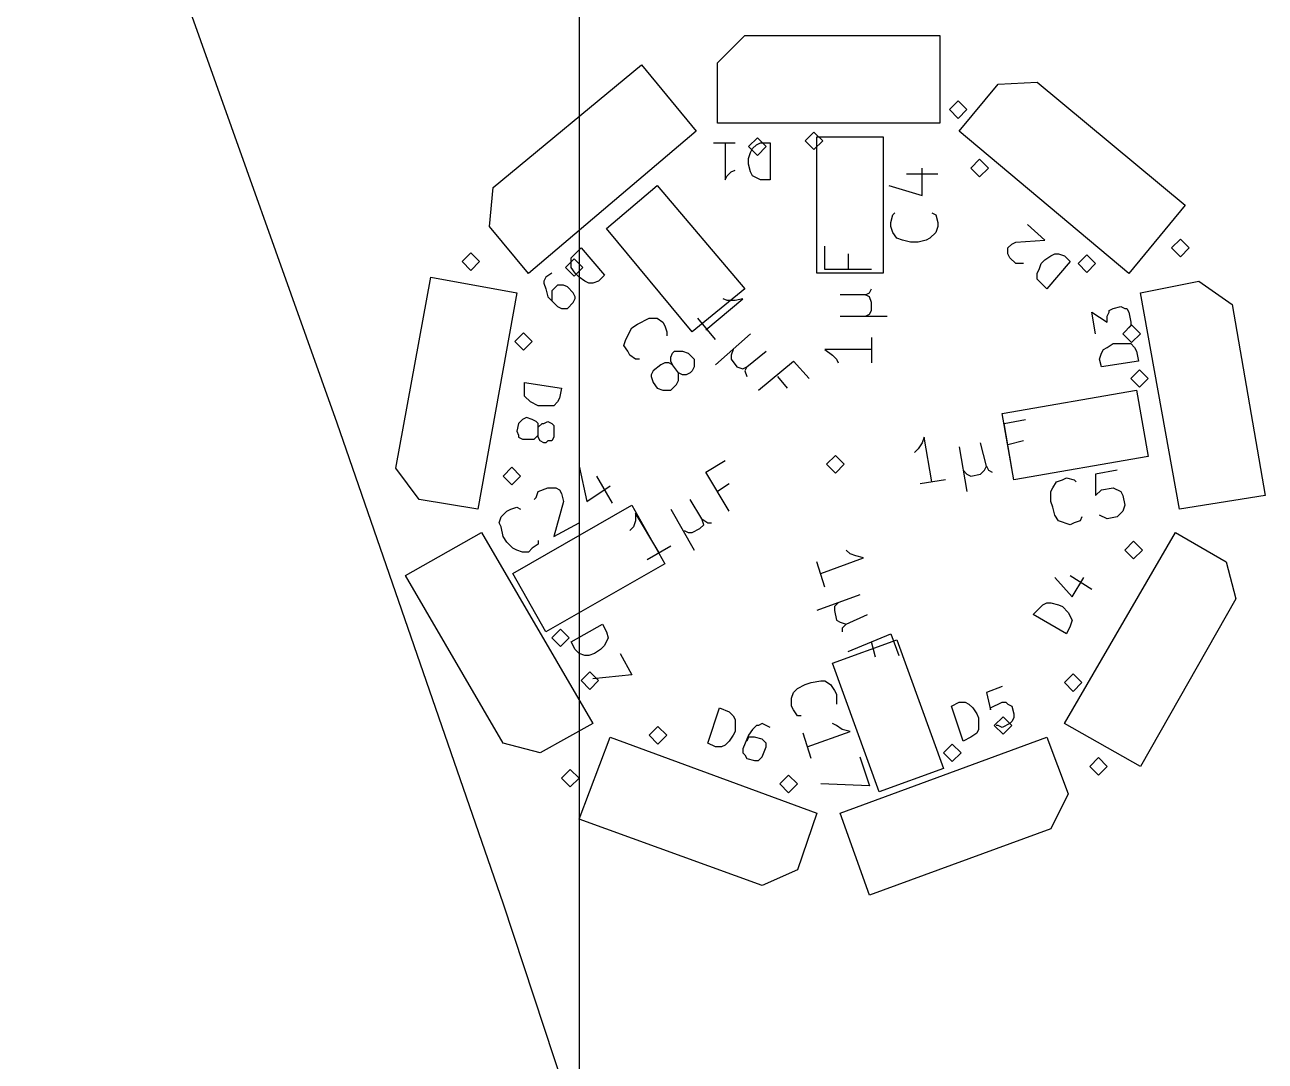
# Model space of a CAD drawing. Extents: x 11 to 154, y 0 to 137.
# Drawn here: x 17.86 to 44.8, y 65.8 to 88.31 of the extents above; entities that cross this region are included whole.
import ezdxf

# ---------------------------------------------------------------- set-up
doc = ezdxf.new("R2010")
doc.units = 0

msp = doc.modelspace()

# ---------------------------------------------------------------- linework, layer by layer
at = {"layer": '1'}
for p, q in [((29.898652, 101.70627), (29.898652, 44.725675)), ((37.941968, 86.466292), (38.132467, 86.65679)), ((38.132467, 86.65679), (38.322967, 86.466292)), ((38.132467, 86.275792), (37.941968, 86.466292)), ((38.322967, 86.466292), (38.132467, 86.275792)), ((38.322967, 86.466292), (38.322967, 86.466292)), ((34.809313, 85.788959), (34.999813, 85.979457)), ((34.999813, 85.979457), (35.190312, 85.788959)), ((33.581645, 85.661957), (33.772145, 85.852455)), ((33.772145, 85.852455), (33.962645, 85.661957)), ((34.999813, 85.598456), (34.809313, 85.788959)), ((35.190312, 85.788959), (34.999813, 85.598456)), ((35.063302, 85.873621), (36.502634, 85.873621)), ((35.063302, 82.910294), (35.063302, 85.873621)), ((35.190312, 85.788959), (35.190312, 85.788959)), ((36.502634, 85.873621), (36.502634, 82.910294)), ((33.772145, 85.471459), (33.581645, 85.661957)), ((33.962645, 85.661957), (33.772145, 85.471459)), ((33.962645, 85.661957), (33.962645, 85.661957)), ((38.407636, 85.196288), (38.598136, 85.386792)), ((38.598136, 85.00579), (38.407636, 85.196288)), ((38.598136, 85.386792), (38.788636, 85.196288)), ((38.788636, 85.196288), (38.598136, 85.00579)), ((38.788636, 85.196288), (38.788636, 85.196288)), ((30.491316, 83.883959), (31.591976, 84.815289)), ((31.591976, 84.815289), (33.496976, 82.571627)), ((32.353975, 81.640293), (30.491316, 83.883959)), ((42.767959, 83.460624), (42.958459, 83.651127)), ((42.958459, 83.651127), (43.148959, 83.460624)), ((27.358648, 83.164293), (27.549147, 83.354791)), ((27.549147, 83.354791), (27.739647, 83.164293)), ((40.735962, 83.121957), (40.926463, 83.312461)), ((40.926463, 83.312461), (41.116964, 83.121957)), ((42.958459, 83.270126), (42.767959, 83.460624)), ((43.148959, 83.460624), (42.958459, 83.270126)), ((43.148959, 83.460624), (43.148959, 83.460624)), ((27.549147, 82.973794), (27.358648, 83.164293)), ((27.739647, 83.164293), (27.549147, 82.973794)), ((27.739647, 83.164293), (27.739647, 83.164293)), ((29.602322, 83.037296), (29.792814, 83.227796)), ((29.792814, 82.846792), (29.602322, 83.037296)), ((29.792814, 83.227796), (29.983306, 83.037296)), ((29.983306, 83.037296), (29.792814, 82.846792)), ((29.983306, 83.037296), (29.983306, 83.037296)), ((40.926463, 82.93146), (40.735962, 83.121957)), ((41.116964, 83.121957), (40.926463, 82.93146)), ((41.116964, 83.121957), (41.116964, 83.121957)), ((36.502634, 82.910294), (35.063302, 82.910294)), ((33.496976, 82.571627), (32.353975, 81.640293)), ((41.709627, 81.597965), (41.900127, 81.788462)), ((41.900127, 81.788462), (42.090627, 81.597965)), ((28.501649, 81.428629), (28.692149, 81.619127)), ((28.692149, 81.238131), (28.501649, 81.428629)), ((28.692149, 81.619127), (28.882648, 81.428629)), ((28.882648, 81.428629), (28.692149, 81.238131)), ((28.882648, 81.428629), (28.882648, 81.428629)), ((41.900127, 81.407461), (41.709627, 81.597965)), ((42.090627, 81.597965), (41.900127, 81.407461)), ((42.090627, 81.597965), (42.090627, 81.597965)), ((41.878963, 80.624294), (42.069464, 80.814798)), ((42.069464, 80.433796), (41.878963, 80.624294)), ((42.069464, 80.814798), (42.259965, 80.624294)), ((42.259965, 80.624294), (42.069464, 80.433796)), ((42.259965, 80.624294), (42.259965, 80.624294)), ((39.084969, 79.8623), (42.005957, 80.370297)), ((42.005957, 80.370297), (42.259965, 78.930965)), ((39.338974, 78.422969), (39.084969, 79.8623)), ((35.274966, 78.761635), (35.465466, 78.952133)), ((35.465466, 78.952133), (35.655965, 78.761635)), ((28.247641, 78.50763), (28.438142, 78.698134)), ((28.438142, 78.698134), (28.628643, 78.50763)), ((35.465466, 78.571131), (35.274966, 78.761635)), ((35.655965, 78.761635), (35.465466, 78.571131)), ((35.655965, 78.761635), (35.655965, 78.761635)), ((42.259965, 78.930965), (39.338974, 78.422969)), ((28.438142, 78.317132), (28.247641, 78.50763)), ((28.628643, 78.50763), (28.438142, 78.317132)), ((28.628643, 78.50763), (28.628643, 78.50763)), ((28.459321, 76.390966), (31.041638, 77.872633)), ((31.041638, 77.872633), (31.761311, 76.602638)), ((41.751968, 76.898968), (41.942468, 77.089466)), ((41.942468, 77.089466), (42.132968, 76.898968)), ((41.942468, 76.70847), (41.751968, 76.898968)), ((42.132968, 76.898968), (41.942468, 76.70847)), ((42.132968, 76.898968), (42.132968, 76.898968)), ((31.761311, 76.602638), (29.178979, 75.12097)), ((29.178979, 75.12097), (28.459321, 76.390966)), ((29.305973, 74.993968), (29.496474, 75.184471)), ((29.496474, 75.184471), (29.686975, 74.993968)), ((29.496474, 74.80347), (29.305973, 74.993968)), ((29.686975, 74.993968), (29.496474, 74.80347)), ((29.686975, 74.993968), (29.686975, 74.993968)), ((35.401976, 74.443638), (36.798967, 74.951634)), ((36.798967, 74.951634), (37.814973, 72.157638)), ((36.417967, 71.649644), (35.401976, 74.443638)), ((29.94098, 74.062638), (30.13148, 74.253136)), ((30.13148, 74.253136), (30.32198, 74.062638)), ((40.439631, 74.020305), (40.630131, 74.210803)), ((40.630131, 74.210803), (40.820631, 74.020305)), ((30.13148, 73.87214), (29.94098, 74.062638)), ((30.32198, 74.062638), (30.13148, 73.87214)), ((30.32198, 74.062638), (30.32198, 74.062638)), ((40.630131, 73.829807), (40.439631, 74.020305)), ((40.820631, 74.020305), (40.630131, 73.829807)), ((40.820631, 74.020305), (40.820631, 74.020305)), ((38.915631, 73.088975), (39.10613, 73.279473)), ((39.10613, 73.279473), (39.29663, 73.088975)), ((31.422637, 72.877304), (31.613138, 73.067807)), ((31.613138, 73.067807), (31.803639, 72.877304)), ((39.10613, 72.898472), (38.915631, 73.088975)), ((39.29663, 73.088975), (39.10613, 72.898472)), ((39.29663, 73.088975), (39.29663, 73.088975)), ((31.613138, 72.686806), (31.422637, 72.877304)), ((31.803639, 72.877304), (31.613138, 72.686806)), ((31.803639, 72.877304), (31.803639, 72.877304)), ((37.814973, 72.496304), (38.005473, 72.686808)), ((38.005473, 72.305806), (37.814973, 72.496304)), ((38.005473, 72.686808), (38.195973, 72.496304)), ((38.195973, 72.496304), (38.005473, 72.305806)), ((38.195973, 72.496304), (38.195973, 72.496304)), ((40.989969, 72.199971), (41.180469, 72.390475)), ((41.180469, 72.009473), (40.989969, 72.199971)), ((41.180469, 72.390475), (41.370969, 72.199971)), ((41.370969, 72.199971), (41.180469, 72.009473)), ((41.370969, 72.199971), (41.370969, 72.199971)), ((29.517653, 71.945974), (29.708153, 72.136472)), ((29.708153, 71.755476), (29.517653, 71.945974)), ((29.708153, 72.136472), (29.898652, 71.945974)), ((29.898652, 71.945974), (29.708153, 71.755476)), ((29.898652, 71.945974), (29.898652, 71.945974)), ((34.258975, 71.818972), (34.449476, 72.009475)), ((34.449476, 72.009475), (34.639977, 71.818972)), ((37.814973, 72.157638), (36.417967, 71.649644)), ((34.449476, 71.628474), (34.258975, 71.818972)), ((34.639977, 71.818972), (34.449476, 71.628474)), ((34.639977, 71.818972), (34.639977, 71.818972))]:
    msp.add_line(p, q, dxfattribs=at)
at = {"layer": 'Layer 1'}
for p, q in [((17.861425, 98.678372), (24.635178, 79.663885)), ((24.635178, 79.663885), (28.251636, 69.215303)), ((28.251636, 69.215303), (31.238885, 60.17741))]:
    msp.add_line(p, q, dxfattribs=at)
at = {"layer": 'top silk'}
for p, q in [((32.904805, 87.481764), (33.497468, 88.074427)), ((33.497468, 88.074427), (37.730796, 88.074427)), ((37.730796, 88.074427), (37.730796, 86.169434)), ((28.03647, 84.772436), (31.253809, 87.43943)), ((31.253809, 87.43943), (32.439136, 86.000099)), ((32.904805, 86.169434), (32.904805, 87.481764)), ((38.154124, 86.000099), (39.000792, 87.016095)), ((39.000792, 87.016095), (39.84746, 87.058431)), ((39.84746, 87.058431), (43.064781, 84.391437)), ((32.439136, 86.000099), (28.798471, 82.909769)), ((37.730796, 86.169434), (32.904805, 86.169434)), ((41.837129, 82.909769), (38.154124, 86.000099)), ((32.820136, 85.746099), (33.285804, 85.746099)), ((33.07414, 85.746099), (33.07414, 84.941767)), ((33.6666, 85.6192), (33.751267, 85.703867)), ((33.751267, 85.703867), (33.835934, 85.7462)), ((33.835934, 85.7462), (34.0476, 85.7462)), ((34.0476, 85.7462), (34.0476, 84.941868)), ((33.581934, 85.407534), (33.624267, 85.534534)), ((33.581934, 85.280534), (33.581934, 85.407534)), ((33.624267, 85.534534), (33.6666, 85.6192)), ((33.201135, 85.111102), (33.285804, 85.153436)), ((33.624267, 85.111201), (33.581934, 85.280534)), ((37.349796, 84.6031), (37.349796, 85.195764)), ((33.07414, 84.941767), (33.116468, 85.026433)), ((33.116468, 85.026433), (33.201135, 85.111102)), ((33.6666, 85.026534), (33.624267, 85.111201)), ((33.835934, 84.941868), (33.6666, 85.026534)), ((34.0476, 84.941868), (33.835934, 84.941868)), ((37.011138, 85.068769), (37.688471, 85.068769)), ((27.951803, 83.925768), (28.03647, 84.772436)), ((36.630139, 84.814764), (37.349796, 84.6031)), ((43.064781, 84.391437), (41.837129, 82.909769)), ((36.672301, 84.010534), (36.714634, 84.179867)), ((36.714634, 84.179867), (36.756968, 84.2222)), ((37.5613, 84.2222), (37.645967, 84.179867)), ((37.645967, 84.179867), (37.6883, 84.010534)), ((28.798471, 82.909769), (27.951803, 83.925768)), ((36.672301, 83.925867), (36.672301, 84.010534)), ((36.714634, 83.798867), (36.672301, 83.925867)), ((36.799301, 83.671867), (36.714634, 83.798867)), ((37.645967, 83.798867), (37.518967, 83.671867)), ((37.6883, 83.925867), (37.645967, 83.798867)), ((37.6883, 84.010534), (37.6883, 83.925867)), ((40.016666, 83.629499), (39.635667, 83.968166)), ((36.926301, 83.629534), (36.799301, 83.671867)), ((37.095634, 83.587201), (36.926301, 83.629534)), ((37.264967, 83.587201), (37.095634, 83.587201)), ((37.4343, 83.629534), (37.264967, 83.587201)), ((37.518967, 83.671867), (37.4343, 83.629534)), ((39.212334, 83.460166), (39.297, 83.544833)), ((39.297, 83.544833), (39.381667, 83.587166)), ((39.381667, 83.587166), (40.016666, 83.629499)), ((29.729634, 83.248534), (29.9413, 83.4602)), ((29.729634, 83.036867), (29.729634, 83.248534)), ((29.9413, 83.4602), (30.449299, 82.867534)), ((35.233132, 82.994438), (35.233132, 83.502433)), ((35.741127, 83.333105), (35.741127, 82.994438)), ((39.212334, 83.333166), (39.212334, 83.460166)), ((39.254667, 83.2485), (39.212334, 83.333166)), ((39.381667, 83.1215), (39.254667, 83.2485)), ((40.016667, 83.206233), (40.143667, 83.2909)), ((40.143667, 83.2909), (40.228334, 83.333233)), ((40.228334, 83.333233), (40.313, 83.333233)), ((40.313, 83.333233), (40.44, 83.2909)), ((40.44, 83.2909), (40.567, 83.1639)), ((29.8143, 82.909867), (29.729634, 83.036867)), ((36.249136, 82.994438), (35.233132, 82.994438)), ((39.551, 83.1215), (39.381667, 83.1215)), ((39.847334, 82.9099), (39.889668, 82.994567)), ((39.889668, 82.994567), (39.932001, 83.121567)), ((39.932001, 83.121567), (40.016667, 83.206233)), ((40.567, 83.1639), (40.059001, 82.571234)), ((25.919806, 78.676441), (26.681807, 82.825103)), ((26.681807, 82.825103), (28.544482, 82.486436)), ((29.1793, 82.825233), (29.136967, 82.740567)), ((29.136967, 82.740567), (29.136967, 82.698234)), ((29.3063, 82.9099), (29.1793, 82.825233)), ((29.898967, 82.825201), (29.8143, 82.909867)), ((30.025967, 82.740534), (29.898967, 82.825201)), ((30.110633, 82.698201), (30.025967, 82.740534)), ((30.3223, 82.740534), (30.1953, 82.698201)), ((30.449299, 82.867534), (30.3223, 82.740534)), ((39.847334, 82.7829), (39.847334, 82.9099)), ((40.059001, 82.571234), (39.847334, 82.7829)), ((42.091119, 82.486436), (43.36113, 82.740434)), ((43.36113, 82.740434), (44.080788, 82.232439)), ((28.544482, 82.486436), (27.697814, 77.78744)), ((29.136967, 82.698234), (29.1793, 82.571234)), ((29.1793, 82.571234), (29.221633, 82.401901)), ((29.4333, 82.6559), (29.3063, 82.5289)), ((29.3063, 82.5289), (29.3063, 82.317234)), ((29.5603, 82.6559), (29.4333, 82.6559)), ((29.644966, 82.613567), (29.5603, 82.6559)), ((29.771966, 82.486567), (29.644966, 82.613567)), ((29.814299, 82.401901), (29.771966, 82.486567)), ((30.1953, 82.698201), (30.110633, 82.698201)), ((36.122126, 82.444101), (35.571807, 82.444101)), ((36.122126, 82.444101), (36.206795, 82.486436)), ((36.206795, 82.401767), (36.122126, 82.444101)), ((36.206795, 82.486436), (36.249136, 82.571103)), ((42.937787, 77.78744), (42.091119, 82.486436)), ((29.221633, 82.401901), (29.4333, 82.190234)), ((29.4333, 82.190234), (29.517966, 82.147901)), ((29.644966, 82.147901), (29.771966, 82.274901)), ((29.771966, 82.274901), (29.814299, 82.359567)), ((29.814299, 82.359567), (29.814299, 82.401901)), ((32.6508, 81.682102), (33.455143, 82.359434)), ((33.116468, 82.317106), (33.031799, 82.359434)), ((33.285804, 82.317106), (33.116468, 82.317106)), ((33.455143, 82.359434), (33.285804, 82.317106)), ((36.249136, 82.274773), (36.206795, 82.401767)), ((36.249136, 82.105437), (36.249136, 82.274773)), ((41.4983, 82.147833), (41.667633, 82.190166)), ((41.667633, 82.190166), (41.752299, 82.147833)), ((44.080788, 82.232439), (44.800446, 78.083778)), ((29.517966, 82.147901), (29.644966, 82.147901)), ((31.168967, 81.809199), (31.422966, 81.936199)), ((31.422966, 81.936199), (31.5923, 81.936199)), ((31.5923, 81.936199), (31.719299, 81.851532)), ((32.862464, 81.470438), (32.481461, 81.936106)), ((35.571807, 81.97844), (36.587795, 81.97844)), ((36.122126, 81.97844), (36.206795, 82.020768)), ((36.206795, 82.020768), (36.249136, 82.105437)), ((41.1173, 81.5975), (41.032633, 82.063166)), ((41.032633, 82.063166), (41.3713, 81.8515)), ((41.3713, 81.9785), (41.413633, 82.063166)), ((41.3713, 81.8515), (41.3713, 81.9785)), ((41.413633, 82.105499), (41.4983, 82.147833)), ((41.413633, 82.063166), (41.413633, 82.105499)), ((41.752299, 82.147833), (41.794632, 82.147833)), ((41.794632, 82.147833), (41.836966, 82.063166)), ((41.836966, 82.063166), (41.879299, 81.8515)), ((30.914967, 81.470533), (31.041967, 81.724532)), ((31.041967, 81.724532), (31.168967, 81.809199)), ((31.719299, 81.851532), (31.761633, 81.766866)), ((31.761633, 81.766866), (31.803966, 81.639866)), ((31.803966, 81.639866), (31.803966, 81.555199)), ((41.879299, 81.766833), (41.836966, 81.7245)), ((41.879299, 81.8515), (41.879299, 81.766833)), ((30.872634, 81.343533), (30.914967, 81.470533)), ((33.624463, 81.59744), (32.862464, 80.920108)), ((36.249136, 81.512771), (36.249136, 80.962436)), ((41.371268, 81.301233), (41.498267, 81.3859)), ((41.498267, 81.3859), (41.879267, 81.3859)), ((41.879267, 81.3859), (41.963933, 81.301233)), ((30.9573, 81.216533), (30.872634, 81.343533)), ((30.999634, 81.131867), (30.9573, 81.216533)), ((31.126633, 81.0472), (30.999634, 81.131867)), ((31.888667, 81.089533), (31.931, 81.1742)), ((31.888667, 81.004867), (31.888667, 81.089533)), ((31.931, 81.1742), (31.973333, 81.216533)), ((31.973333, 81.216533), (32.142666, 81.216533)), ((32.142666, 81.216533), (32.269666, 81.1742)), ((32.269666, 81.1742), (32.396666, 81.0472)), ((33.243463, 81.258774), (33.201135, 81.131772)), ((33.201135, 81.131772), (33.201135, 81.047105)), ((33.539793, 80.877774), (33.963137, 81.216441)), ((36.249136, 81.258774), (35.233132, 81.258774)), ((35.233132, 81.258774), (35.402468, 81.131772)), ((35.402468, 81.131772), (35.487137, 81.047105)), ((41.201934, 81.047233), (41.244268, 81.174233)), ((41.244268, 81.174233), (41.286601, 81.2589)), ((41.286601, 81.2589), (41.371268, 81.301233)), ((41.963933, 81.301233), (42.006267, 81.216566)), ((42.006267, 81.216566), (42.0486, 81.0049)), ((31.2113, 81.0472), (31.126633, 81.0472)), ((31.677, 80.9202), (31.507667, 80.7932)), ((31.761667, 80.962533), (31.677, 80.9202)), ((31.846333, 80.962533), (31.761667, 80.962533)), ((31.931, 80.9202), (31.846333, 80.962533)), ((31.931, 80.9202), (31.888667, 81.004867)), ((32.058, 80.750867), (31.931, 80.9202)), ((32.396666, 80.877867), (32.354333, 80.7932)), ((32.396666, 81.0472), (32.396666, 80.877867)), ((33.201135, 81.047105), (33.32813, 80.877774)), ((33.32813, 80.877774), (33.455143, 80.835441)), ((33.455143, 80.835441), (33.539793, 80.877774)), ((33.539793, 80.877774), (33.497468, 80.793105)), ((33.793801, 80.369772), (34.5558, 81.004769)), ((34.5558, 81.004769), (34.894474, 80.62377)), ((35.487137, 81.047105), (35.529463, 80.962436)), ((41.244268, 80.8779), (41.201934, 81.047233)), ((42.0486, 81.0049), (41.244268, 80.8779)), ((31.507667, 80.7932), (31.465334, 80.708534)), ((31.465334, 80.708534), (31.465334, 80.6662)), ((31.465334, 80.6662), (31.507667, 80.5392)), ((32.015667, 80.496867), (32.058, 80.581534)), ((32.142666, 80.708534), (32.058, 80.750867)), ((32.058, 80.581534), (32.058, 80.750867)), ((32.227333, 80.708534), (32.142666, 80.708534)), ((32.312, 80.750867), (32.227333, 80.708534)), ((32.354333, 80.7932), (32.312, 80.750867)), ((33.497468, 80.793105), (33.539793, 80.666103)), ((34.428805, 80.412106), (34.217126, 80.666103)), ((28.7136, 80.5392), (29.517932, 80.4122)), ((28.7136, 80.242867), (28.7136, 80.5392)), ((29.517932, 80.4122), (29.475599, 80.200534)), ((31.507667, 80.5392), (31.592334, 80.412201)), ((31.592334, 80.412201), (31.719334, 80.369867)), ((31.719334, 80.369867), (31.888667, 80.369867)), ((31.888667, 80.369867), (32.015667, 80.496867)), ((28.8406, 80.115867), (28.7136, 80.242867)), ((29.009933, 80.031201), (28.8406, 80.115867)), ((29.348599, 80.031201), (29.009933, 80.031201)), ((29.433266, 80.115867), (29.348599, 80.031201)), ((29.475599, 80.200534), (29.433266, 80.115867)), ((28.756, 79.777166), (28.671334, 79.734833)), ((28.883, 79.734833), (28.756, 79.777166)), ((28.586667, 79.650167), (28.544334, 79.480833)), ((28.544334, 79.480833), (28.586667, 79.396167)), ((28.671334, 79.734833), (28.586667, 79.650167)), ((28.967667, 79.6925), (28.883, 79.734833)), ((29.01, 79.650167), (28.967667, 79.6925)), ((29.01, 79.5655), (29.094667, 79.650167)), ((29.01, 79.353834), (29.01, 79.650167)), ((29.094667, 79.650167), (29.137, 79.650167)), ((29.137, 79.650167), (29.221666, 79.6925)), ((29.221666, 79.6925), (29.306333, 79.650167)), ((29.306333, 79.650167), (29.348666, 79.607833)), ((29.348666, 79.607833), (29.348666, 79.353834)), ((39.127802, 79.650107), (39.593455, 79.734773)), ((39.297122, 78.676441), (39.127802, 79.650107)), ((28.586667, 79.396167), (28.586667, 79.353834)), ((28.586667, 79.353834), (28.671334, 79.3115)), ((28.671334, 79.3115), (28.925333, 79.3115)), ((28.925333, 79.3115), (29.01, 79.396167)), ((29.052333, 79.269167), (29.01, 79.353834)), ((29.137, 79.226834), (29.052333, 79.269167)), ((29.179333, 79.226834), (29.137, 79.226834)), ((29.221666, 79.269167), (29.179333, 79.226834)), ((29.306333, 79.269167), (29.221666, 79.269167)), ((29.348666, 79.353834), (29.306333, 79.269167)), ((37.349796, 79.226771), (37.265127, 79.099777)), ((37.392122, 79.353774), (37.349796, 79.226771)), ((37.561458, 78.380111), (37.392122, 79.353774)), ((38.746803, 78.718777), (38.61979, 79.226771)), ((39.551127, 79.269105), (39.212456, 79.184438)), ((37.265127, 79.099777), (37.180458, 79.015108)), ((38.154124, 79.14211), (38.323459, 78.168439)), ((26.427818, 77.999111), (25.919806, 78.676441)), ((29.899144, 78.718777), (30.068467, 77.956776)), ((32.6508, 78.591775), (33.07414, 78.845772)), ((38.704459, 78.634108), (38.746803, 78.718777)), ((38.746803, 78.718777), (38.789128, 78.634108)), ((30.280147, 78.507106), (30.618805, 77.914442)), ((33.158794, 77.745112), (32.6508, 78.591775)), ((37.857791, 78.422444), (37.307468, 78.337775)), ((38.23879, 78.634108), (38.323459, 78.549439)), ((38.323459, 78.549439), (38.408128, 78.507106)), ((38.408128, 78.507106), (38.61979, 78.549439)), ((38.61979, 78.549439), (38.704459, 78.634108)), ((38.789128, 78.634108), (38.873797, 78.591775)), ((40.270667, 78.380199), (40.397667, 78.422532)), ((40.397667, 78.422532), (40.482334, 78.464866)), ((40.482334, 78.464866), (40.651667, 78.422532)), ((40.651667, 78.422532), (40.694, 78.380199)), ((41.583, 78.6342), (41.117334, 78.549533)), ((41.117334, 78.549533), (41.117334, 78.083867)), ((28.967633, 78.041533), (29.009967, 78.168533)), ((29.009967, 78.168533), (29.221633, 78.2532)), ((29.221633, 78.2532), (29.390966, 78.2532)), ((29.390966, 78.2532), (29.475633, 78.210866)), ((29.475633, 78.210866), (29.517966, 78.1262)), ((29.517966, 78.1262), (29.560299, 77.956867)), ((30.068467, 77.956776), (30.576477, 78.295442)), ((33.158794, 78.337775), (32.904805, 78.168439)), ((40.143668, 78.168533), (40.186001, 78.253199)), ((40.143668, 77.956866), (40.143668, 78.168533)), ((40.186001, 78.253199), (40.270667, 78.380199)), ((41.117334, 78.083867), (41.244334, 78.210867)), ((41.244334, 78.210867), (41.498333, 78.2532)), ((41.498333, 78.2532), (41.667667, 78.168534)), ((41.667667, 78.168534), (41.71, 78.083867)), ((27.697814, 77.78744), (26.427818, 77.999111)), ((28.9253, 77.9992), (28.967633, 78.041533)), ((29.560299, 77.956867), (29.348633, 77.194868)), ((32.566131, 77.575776), (32.312141, 77.999111)), ((40.186001, 77.829866), (40.143668, 77.956866)), ((41.71, 78.083867), (41.752333, 77.872201)), ((41.752333, 77.872201), (41.71, 77.745201)), ((44.800446, 78.083778), (42.937787, 77.78744)), ((28.163334, 77.4912), (28.205668, 77.618199)), ((28.205668, 77.618199), (28.332668, 77.745199)), ((28.332668, 77.745199), (28.417334, 77.787532)), ((28.417334, 77.787532), (28.544334, 77.829866)), ((28.544334, 77.829866), (28.629, 77.787532)), ((31.634809, 76.85611), (31.126799, 77.702778)), ((31.126799, 77.702778), (31.126799, 77.533443)), ((31.888798, 77.78744), (32.396811, 76.898444)), ((40.228334, 77.660533), (40.186001, 77.829866)), ((40.313001, 77.533533), (40.228334, 77.660533)), ((40.821, 77.6182), (40.778667, 77.533533)), ((41.371334, 77.575868), (41.202, 77.660535)), ((41.583, 77.618201), (41.371334, 77.575868)), ((41.71, 77.745201), (41.583, 77.618201)), ((28.205668, 77.406533), (28.163334, 77.4912)), ((28.248001, 77.194867), (28.205668, 77.406533)), ((29.348633, 77.194868), (29.898965, 77.491201)), ((31.084471, 77.40644), (30.999804, 77.321779)), ((31.126799, 77.533443), (31.084471, 77.40644)), ((32.185131, 77.321779), (32.269798, 77.279443)), ((32.354467, 77.279443), (32.523805, 77.364112)), ((32.523805, 77.364112), (32.608472, 77.448774)), ((32.566131, 77.575776), (32.693141, 77.491107)), ((32.608472, 77.448774), (32.566131, 77.575776)), ((32.693141, 77.491107), (32.77781, 77.491107)), ((40.567, 77.448867), (40.313001, 77.533533)), ((40.651667, 77.4912), (40.567, 77.448867)), ((40.778667, 77.533533), (40.651667, 77.4912)), ((26.131469, 76.348108), (27.78248, 77.279443)), ((27.78248, 77.279443), (30.195477, 73.130784)), ((28.332668, 77.067867), (28.248001, 77.194867)), ((28.459667, 76.940867), (28.332668, 77.067867)), ((29.01, 77.1102), (29.01, 77.025533)), ((32.269798, 77.279443), (32.354467, 77.279443)), ((40.440123, 73.130784), (42.853118, 77.279443)), ((42.853118, 77.279443), (43.953793, 76.644446)), ((28.544334, 76.898534), (28.459667, 76.940867)), ((28.671334, 76.8562), (28.544334, 76.898534)), ((28.798334, 76.8562), (28.671334, 76.8562)), ((28.883, 76.940867), (28.798334, 76.8562)), ((29.01, 77.025533), (28.883, 76.940867)), ((31.888798, 76.983113), (31.380804, 76.68678)), ((35.783468, 76.813777), (35.698801, 76.898444)), ((35.910465, 76.771441), (35.783468, 76.813777)), ((35.233132, 76.094109), (35.063794, 76.644446)), ((35.148463, 76.390442), (36.079801, 76.729108)), ((36.079801, 76.729108), (35.910465, 76.771441)), ((43.953793, 76.644446), (44.165457, 75.840112)), ((28.248133, 72.707451), (26.131469, 76.348108)), ((40.22846, 76.30578), (40.609459, 75.882447)), ((40.567118, 76.348108), (41.032787, 76.051775)), ((40.609459, 75.882447), (40.863467, 76.30578)), ((35.995132, 75.924781), (35.063794, 75.586114)), ((35.529463, 75.755445), (35.444794, 75.670776)), ((39.762634, 75.501533), (39.974301, 75.713199)), ((39.974301, 75.713199), (40.058967, 75.755532)), ((40.058967, 75.755532), (40.143634, 75.755532)), ((40.143634, 75.755532), (40.312967, 75.713199)), ((40.312967, 75.713199), (40.397633, 75.670866)), ((44.165457, 75.840112), (42.091119, 72.199447)), ((35.444794, 75.670776), (35.444794, 75.586114)), ((35.444794, 75.586114), (35.487137, 75.374443)), ((35.698801, 75.289776), (36.16447, 75.501445)), ((40.4823, 75.0782), (39.762634, 75.501533)), ((40.397633, 75.670866), (40.524633, 75.543866)), ((40.524633, 75.543866), (40.6093, 75.374533)), ((29.7296, 74.9089), (30.406932, 75.2899)), ((30.406932, 75.2899), (30.491599, 75.120566)), ((35.487137, 75.374443), (35.571807, 75.33211)), ((35.571807, 75.33211), (35.698801, 75.289776)), ((35.698801, 75.289776), (35.614132, 75.205115)), ((35.614132, 75.205115), (35.614132, 75.120446)), ((40.566967, 75.247533), (40.4823, 75.0782)), ((40.6093, 75.374533), (40.566967, 75.247533)), ((29.814267, 74.739567), (29.7296, 74.9089)), ((30.533932, 74.993567), (30.449266, 74.824233)), ((30.491599, 75.120566), (30.533932, 74.993567)), ((35.741127, 74.697113), (36.672464, 75.078112)), ((36.33379, 74.570116), (36.249136, 74.908782)), ((36.672464, 75.078112), (36.8418, 74.612444)), ((29.898933, 74.6549), (29.814267, 74.739567)), ((30.025933, 74.612567), (29.898933, 74.6549)), ((30.237599, 74.6549), (30.1106, 74.612567)), ((30.364599, 74.739567), (30.237599, 74.6549)), ((30.449266, 74.824233), (30.364599, 74.739567)), ((30.788141, 74.654777), (31.04213, 74.189116)), ((30.1106, 74.612567), (30.025933, 74.612567)), ((31.04213, 74.189116), (30.195477, 74.104447)), ((34.555667, 73.808199), (34.640333, 73.892866)), ((34.640333, 73.892866), (34.809667, 73.977532)), ((34.809667, 73.977532), (34.936666, 74.019866)), ((34.936666, 74.019866), (35.148333, 74.062199)), ((35.148333, 74.062199), (35.232999, 74.062199)), ((35.232999, 74.062199), (35.359999, 73.977532)), ((35.359999, 73.977532), (35.444666, 73.850533)), ((35.444666, 73.850533), (35.486999, 73.765866)), ((39.0853, 73.9352), (38.746634, 73.8082)), ((34.513334, 73.6812), (34.555667, 73.808199)), ((34.513334, 73.511866), (34.513334, 73.6812)), ((35.486999, 73.765866), (35.486999, 73.5542)), ((37.9846, 73.511899), (38.153933, 73.596566)), ((38.153933, 73.596566), (38.280933, 73.596566)), ((38.280933, 73.596566), (38.3656, 73.554232)), ((38.3656, 73.554232), (38.450266, 73.469566)), ((38.746634, 73.8082), (38.8313, 73.427201)), ((38.8313, 73.469534), (39.0853, 73.596534)), ((39.0853, 73.596534), (39.169967, 73.596534)), ((39.169967, 73.596534), (39.2123, 73.5542)), ((39.2123, 73.5542), (39.296966, 73.511867)), ((32.693, 72.7075), (32.947, 73.469499)), ((32.947, 73.469499), (33.158666, 73.384832)), ((33.158666, 73.384832), (33.243333, 73.300166)), ((33.243333, 73.300166), (33.285666, 73.215499)), ((34.555667, 73.4272), (34.513334, 73.511866)), ((34.640333, 73.3002), (34.555667, 73.4272)), ((34.725, 73.3002), (34.640333, 73.3002)), ((38.2386, 72.7499), (37.9846, 73.511899)), ((38.450266, 73.469566), (38.534933, 73.342566)), ((38.534933, 73.342566), (38.577266, 73.257899)), ((38.8313, 73.427201), (38.8313, 73.469534)), ((39.296966, 73.511867), (39.3393, 73.342534)), ((39.3393, 73.342534), (39.3393, 73.257868)), ((30.195477, 73.130784), (29.052476, 72.49578)), ((33.285666, 73.215499), (33.285666, 72.9615)), ((33.751267, 73.088533), (33.6666, 73.003867)), ((33.7936, 73.088533), (33.751267, 73.088533)), ((33.878267, 73.130867), (33.7936, 73.088533)), ((34.0476, 73.0462), (33.878267, 73.130867)), ((35.487137, 73.088451), (35.402468, 73.130784)), ((35.614132, 73.003782), (35.487137, 73.088451)), ((38.577266, 73.257899), (38.577266, 73.0039)), ((39.000633, 73.088534), (38.9583, 73.088534)), ((39.0853, 73.046201), (39.000633, 73.088534)), ((39.254633, 73.130868), (39.0853, 73.046201)), ((39.296966, 73.173201), (39.254633, 73.130868)), ((39.3393, 73.257868), (39.296966, 73.173201)), ((42.091119, 72.199447), (40.440123, 73.130784)), ((29.899144, 71.056448), (30.576477, 72.834446)), ((30.576477, 72.834446), (35.063794, 71.183451)), ((33.158666, 72.749833), (33.074, 72.665167)), ((33.243333, 72.876833), (33.158666, 72.749833)), ((33.285666, 72.9615), (33.243333, 72.876833)), ((33.581934, 72.876867), (33.454934, 72.580534)), ((33.581934, 72.834534), (33.539601, 72.749867)), ((33.6666, 73.003867), (33.581934, 72.876867)), ((33.708934, 72.834534), (33.581934, 72.834534)), ((33.878267, 72.7922), (33.708934, 72.834534)), ((33.962933, 72.707534), (33.878267, 72.7922)), ((34.9368, 72.368785), (34.767464, 72.919113)), ((34.852133, 72.622782), (35.783468, 72.961448)), ((35.571807, 71.183451), (40.059124, 72.834446)), ((35.783468, 72.961448), (35.614132, 73.003782)), ((38.407933, 72.834567), (38.2386, 72.7499)), ((38.534933, 72.919233), (38.407933, 72.834567)), ((38.577266, 73.0039), (38.534933, 72.919233)), ((40.059124, 72.834446), (40.524792, 71.606784)), ((29.052476, 72.49578), (28.248133, 72.707451)), ((32.862333, 72.622833), (32.693, 72.7075)), ((32.989333, 72.622833), (32.862333, 72.622833)), ((33.074, 72.665167), (32.989333, 72.622833)), ((33.454934, 72.580534), (33.454934, 72.495867)), ((33.454934, 72.495867), (33.497267, 72.453534)), ((33.878267, 72.411201), (33.962933, 72.622867)), ((33.962933, 72.622867), (33.962933, 72.707534)), ((33.497267, 72.453534), (33.539601, 72.368868)), ((33.539601, 72.368868), (33.708934, 72.326534)), ((33.708934, 72.326534), (33.7936, 72.326534)), ((33.7936, 72.326534), (33.878267, 72.411201)), ((35.995132, 72.411118), (36.206795, 71.776114)), ((36.206795, 71.776114), (35.148463, 71.818447)), ((40.524792, 71.606784), (40.143793, 70.844784)), ((35.063794, 71.183451), (34.640469, 69.955788)), ((36.206795, 69.405453), (35.571807, 71.183451)), ((33.878468, 69.617122), (29.899144, 71.056448)), ((40.143793, 70.844784), (36.206795, 69.405453)), ((34.640469, 69.955788), (33.878468, 69.617122))]:
    msp.add_line(p, q, dxfattribs=at)

doc.saveas('drawing.dxf')
